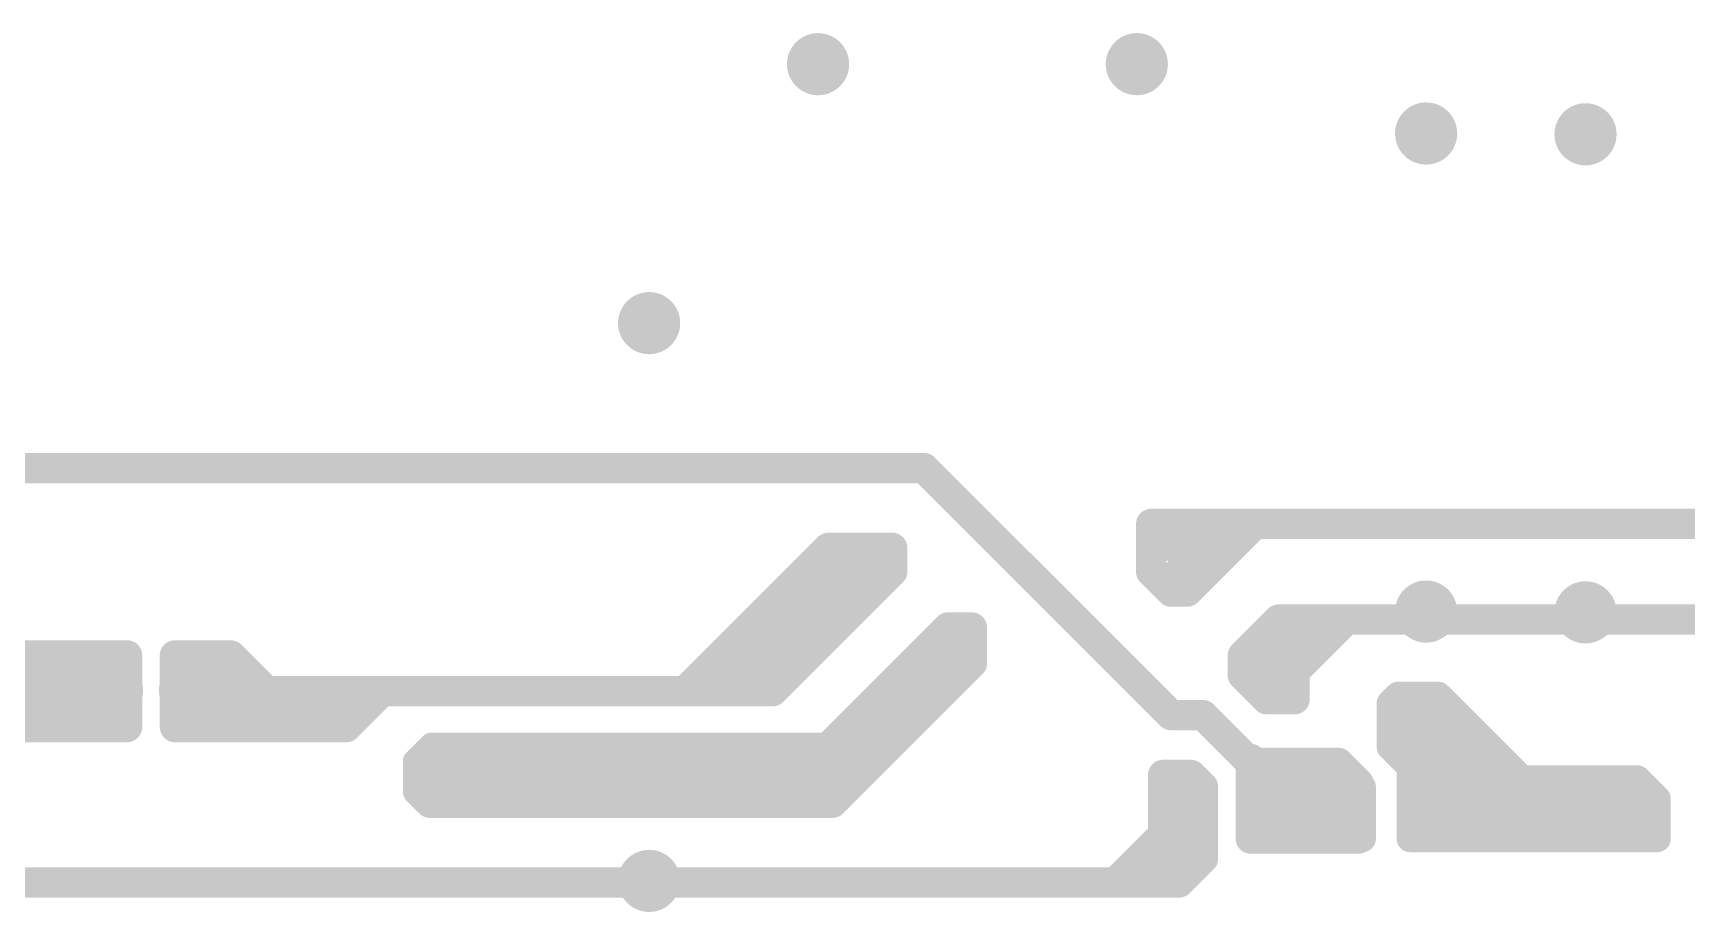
# Model space of a CAD drawing. Extents: x 13 to 23.9, y 0.2 to 11.6.
# Drawn here: x 16.523 to 18.598, y 5.028 to 6.131 of the extents above; entities that cross this region are included whole.
import ezdxf

# ---------------------------------------------------------------- set-up
doc = ezdxf.new("R2010")
doc.units = 0
doc.header["$MEASUREMENT"] = 0
doc.layers.add('BOTTOM', color=250, linetype='Continuous')
doc.layers.get('0').off()

# ---------------------------------------------------------------- blocks, each defined once
blk = doc.blocks.new('POLY_S9_L2_53511')
at = {"layer": 'BOTTOM'}
for points in [[(18.455, 10.445), (18.625, 10.34), (18.445, 10.38)], [(18.515, 10.45), (18.625, 10.34), (18.455, 10.445)], [(18.445, 10.38), (18.625, 10.34), (18.48, 10.355)], [(18.48, 10.26), (18.48, 10.355), (18.795, 10.26)], [(18.795, 10.26), (18.48, 10.355), (18.795, 10.305)], [(18.48, 10.355), (18.625, 10.34), (18.795, 10.305)], [(18.765, 10.34), (18.795, 10.305), (18.625, 10.34)]]:
    blk.add_solid(points, dxfattribs=at)
blk = doc.blocks.new('UNIT_DISC')
at = {"linetype": 'Continuous', "const_width": 0.5}
blk.add_lwpolyline([(0.25, 0, 1), (-0.25, 0, 1)], format="xyb", close=True, dxfattribs=at)
blk = doc.blocks.new('SHAPE_EL_780_780_0_0_0_0')
at = {"xscale": 0.078, "yscale": 0.078, "zscale": 0.078}
blk.add_blockref('UNIT_DISC', (0, 0), dxfattribs=at)
blk = doc.blocks.new('P_EX78Y78D16A')
at = {"layer": 'BOTTOM'}
blk.add_blockref('SHAPE_EL_780_780_0_0_0_0', (0, 0), dxfattribs=at)
blk = doc.blocks.new('J19')
for p in [(17.737, 11.237), (18.137, 11.237)]:
    blk.add_blockref('P_EX78Y78D16A', p)
blk = doc.blocks.new('J18')
for p in [(17.525, 10.912), (17.525, 10.212)]:
    blk.add_blockref('P_EX78Y78D16A', p)
blk = doc.blocks.new('J20')
for p in [(18.5, 11.15), (18.5, 10.55)]:
    blk.add_blockref('P_EX78Y78D16A', p)
blk = doc.blocks.new('SHAPE_EL_800_800_0_0_0_0')
at = {"xscale": 0.08, "yscale": 0.08, "zscale": 0.08}
blk.add_blockref('UNIT_DISC', (0, 0), dxfattribs=at)
blk = doc.blocks.new('P_EX80Y80D16A62')
at = {"layer": 'BOTTOM'}
blk.add_blockref('SHAPE_EL_800_800_0_0_0_0', (0, 0), dxfattribs=at)
blk = doc.blocks.new('P_EX80Y80D16A63')
at = {"layer": 'BOTTOM'}
blk.add_blockref('SHAPE_EL_800_800_0_0_0_0', (0, 0), dxfattribs=at)
blk = doc.blocks.new('C12D')
for name, p in [('P_EX80Y80D16A62', (16.85, 10.451)), ('P_EX80Y80D16A63', (16.95, 10.451))]:
    blk.add_blockref(name, p)
blk = doc.blocks.new('J24')
for p in [(18.7, 11.149), (18.7, 10.549)]:
    blk.add_blockref('P_EX78Y78D16A', p)

msp = doc.modelspace()

# ---------------------------------------------------------------- linework, layer by layer
at = {"layer": 'BOTTOM', "linetype": 'Continuous'}
for points, const_width in [([(16.0907, 5.5851), (17.3807, 5.5851)], 0.038), ([(17.3807, 5.5851), (17.6407, 5.5851)], 0.038), ([(17.6407, 5.5851), (17.9507, 5.2751)], 0.038), ([(17.6807, 5.5451), (17.9507, 5.2751)], 0.038), ([(17.9257, 5.4551), (17.9257, 5.5151)], 0.038), ([(17.9257, 5.5151), (18.0507, 5.5151)], 0.038), ([(17.9557, 5.4851), (17.9757, 5.5051)], 0.038), ([(17.9707, 5.4551), (18.0307, 5.5151)], 0.038), ([(17.9707, 5.4301), (18.0557, 5.5151)], 0.038), ([(17.9757, 5.5051), (18.0257, 5.5051)], 0.038), ([(18.0307, 5.5151), (18.4707, 5.5151)], 0.038), ([(18.3707, 5.5151), (18.7107, 5.5151)], 0.038), ([(17.3407, 5.3051), (17.5207, 5.4851)], 0.038), ([(17.5207, 5.4851), (17.5707, 5.4851)], 0.038), ([(17.5607, 5.4851), (17.6007, 5.4851)], 0.038), ([(17.6007, 5.4551), (17.6007, 5.4851)], 0.038), ([(17.6007, 5.4551), (17.6007, 5.4851)], 0.038), ([(17.9557, 5.4501), (17.9907, 5.4851)], 0.038), ([(17.9907, 5.4851), (17.9957, 5.4851)], 0.038), ([(17.5407, 5.4251), (17.5807, 5.4651)], 0.038), ([(17.3407, 5.3051), (17.4907, 5.4551)], 0.038), ([(17.4507, 5.3051), (17.6007, 5.4551)], 0.038), ([(17.4907, 5.4551), (17.5707, 5.4551)], 0.038), ([(17.5407, 5.3951), (17.6007, 5.4551)], 0.038), ([(17.9257, 5.4551), (17.9507, 5.4301)], 0.038), ([(17.4807, 5.4251), (17.5407, 5.4251)], 0.038), ([(17.9507, 5.4301), (17.9707, 5.4301)], 0.038), ([(17.9507, 5.4301), (17.9557, 5.4301)], 0.038), ([(17.3407, 5.3051), (17.4307, 5.3951)], 0.038), ([(17.3957, 5.3201), (17.4607, 5.3851)], 0.038), ([(17.4257, 5.3201), (17.4957, 5.3901)], 0.038), ([(17.4307, 5.3951), (17.5407, 5.3951)], 0.038), ([(17.4907, 5.2051), (17.6707, 5.3851)], 0.038), ([(17.4957, 5.3901), (17.5007, 5.3901)], 0.038), ([(17.6707, 5.3851), (17.6907, 5.3851)], 0.038), ([(17.6807, 5.3851), (17.7007, 5.3851)], 0.038), ([(17.7007, 5.3451), (17.7007, 5.3851)], 0.038), ([(18.0407, 5.3501), (18.0857, 5.3951)], 0.038), ([(18.0857, 5.3951), (18.2207, 5.3951)], 0.038), ([(18.1007, 5.3751), (18.1107, 5.3851)], 0.038), ([(18.1057, 5.3301), (18.1707, 5.3951)], 0.038), ([(18.1107, 5.3851), (18.1607, 5.3851)], 0.038), ([(18.1307, 5.3551), (18.1707, 5.3951)], 0.038), ([(18.1707, 5.3951), (18.6207, 5.3951)], 0.038), ([(17.6807, 5.3651), (17.6907, 5.3651)], 0.038), ([(17.6907, 5.3651), (17.6907, 5.3751)], 0.038), ([(17.7007, 5.3401), (17.7007, 5.3651)], 0.038), ([(18.0707, 5.3351), (18.1007, 5.3651)], 0.038), ([(18.1007, 5.3651), (18.1007, 5.3751)], 0.038), ([(16.4757, 5.3501), (16.6407, 5.3501)], 0.038), ([(16.6407, 5.2801), (16.6407, 5.3501)], 0.038), ([(16.7007, 5.2601), (16.7007, 5.3501)], 0.038), ([(16.7007, 5.3501), (16.7707, 5.3501)], 0.038), ([(16.7707, 5.3501), (16.8157, 5.3051)], 0.038), ([(17.5207, 5.2051), (17.6707, 5.3551)], 0.038), ([(17.5257, 5.1651), (17.7007, 5.3401)], 0.038), ([(17.5607, 5.2051), (17.7007, 5.3451)], 0.038), ([(18.0407, 5.3251), (18.0407, 5.3501)], 0.038), ([(18.0707, 5.3551), (18.1307, 5.3551)], 0.038), ([(18.0707, 5.3301), (18.0707, 5.3351)], 0.038), ([(16.5007, 5.3301), (16.6307, 5.3301)], 0.038), ([(16.6407, 5.2601), (16.6407, 5.3151)], 0.038), ([(16.7207, 5.3251), (16.7607, 5.3251)], 0.038), ([(16.7207, 5.2951), (16.7207, 5.3251)], 0.038), ([(16.7607, 5.3251), (16.7857, 5.3001)], 0.038), ([(17.3907, 5.3201), (17.4257, 5.3201)], 0.038), ([(17.3907, 5.3201), (17.3957, 5.3201)], 0.038), ([(18.0407, 5.3251), (18.0707, 5.2951)], 0.038), ([(18.0707, 5.3301), (18.0857, 5.3151)], 0.038), ([(18.1057, 5.2951), (18.1057, 5.3301)], 0.038), ([(16.4457, 5.3071), (16.6207, 5.3071)], 0.038), ([(16.7207, 5.2951), (16.7357, 5.2801)], 0.038), ([(16.7307, 5.3051), (17.0307, 5.3051)], 0.038), ([(16.8157, 5.3051), (16.8907, 5.3051)], 0.038), ([(16.9157, 5.2601), (16.9607, 5.3051)], 0.038), ([(17.0307, 5.3051), (17.3407, 5.3051)], 0.038), ([(17.2457, 5.3051), (17.4507, 5.3051)], 0.038), ([(18.0707, 5.2951), (18.1057, 5.2951)], 0.038), ([(18.2257, 5.2901), (18.2357, 5.3001)], 0.034), ([(18.2357, 5.3001), (18.2857, 5.3001)], 0.034), ([(18.2857, 5.3001), (18.3907, 5.1951)], 0.034), ([(16.4607, 5.2851), (16.6107, 5.2851)], 0.038), ([(16.7357, 5.2801), (16.9157, 5.2801)], 0.038), ([(17.9507, 5.2751), (17.9807, 5.2751)], 0.038), ([(17.9507, 5.2751), (17.9907, 5.2751)], 0.038), ([(17.9907, 5.2751), (18.0707, 5.1951)], 0.038), ([(18.2257, 5.2351), (18.2257, 5.2901)], 0.034), ([(16.4707, 5.2601), (16.6407, 5.2601)], 0.038), ([(16.7007, 5.2601), (16.9157, 5.2601)], 0.038), ([(16.9997, 5.2181), (17.0217, 5.2401)], 0.026), ([(17.0217, 5.2401), (17.5357, 5.2401)], 0.026), ([(18.2257, 5.2351), (18.2507, 5.2101)], 0.034), ([(16.9997, 5.1901), (16.9997, 5.2181)], 0.026), ([(17.0137, 5.2131), (17.0307, 5.2301)], 0.026), ([(17.0307, 5.2301), (17.5137, 5.2301)], 0.026), ([(17.5207, 5.1851), (17.5557, 5.2201)], 0.038), ([(18.0507, 5.1201), (18.0507, 5.2201)], 0.038), ([(18.0557, 5.2151), (18.1607, 5.2151)], 0.038), ([(18.1607, 5.2151), (18.1857, 5.1901)], 0.038), ([(17.0057, 5.1951), (17.0157, 5.2051)], 0.038), ([(17.0057, 5.1801), (17.0057, 5.1951)], 0.038), ([(17.0157, 5.2051), (17.1157, 5.2051)], 0.038), ([(17.0707, 5.2051), (17.5207, 5.2051)], 0.038), ([(17.1207, 5.1651), (17.1507, 5.1951)], 0.038), ([(17.4907, 5.2051), (17.5607, 5.2051)], 0.038), ([(17.9407, 5.2001), (17.9757, 5.2001)], 0.038), ([(17.9407, 5.1251), (17.9407, 5.2001)], 0.038), ([(17.9757, 5.2001), (17.9907, 5.1851)], 0.038), ([(18.0707, 5.1451), (18.0707, 5.1951)], 0.038), ([(18.1857, 5.1201), (18.1857, 5.1901)], 0.038), ([(18.2507, 5.1651), (18.2507, 5.2101)], 0.034), ([(18.3907, 5.1951), (18.5357, 5.1951)], 0.034), ([(18.5357, 5.1951), (18.5607, 5.1701)], 0.034), ([(17.0057, 5.1801), (17.0207, 5.1651)], 0.038), ([(17.0257, 5.1851), (17.4807, 5.1851)], 0.038), ([(17.0507, 5.1851), (17.1307, 5.1851)], 0.038), ([(17.4257, 5.1851), (17.5207, 5.1851)], 0.038), ([(17.9607, 5.1151), (17.9607, 5.1701)], 0.038), ([(17.9907, 5.1501), (17.9907, 5.1851)], 0.038), ([(18.0507, 5.1851), (18.1907, 5.1851)], 0.034), ([(18.0507, 5.1451), (18.0507, 5.1851)], 0.034), ([(18.1907, 5.1201), (18.1907, 5.1851)], 0.034), ([(18.2507, 5.1201), (18.2507, 5.1751)], 0.034), ([(17.0207, 5.1651), (17.1207, 5.1651)], 0.038), ([(17.1007, 5.1651), (17.5257, 5.1651)], 0.038), ([(17.9707, 5.1051), (17.9707, 5.1551)], 0.038), ([(17.9857, 5.1501), (17.9907, 5.1501)], 0.038), ([(17.9907, 5.0951), (17.9907, 5.1551)], 0.038), ([(18.0607, 5.1651), (18.1757, 5.1651)], 0.034), ([(18.0707, 5.1571), (18.1707, 5.1571)], 0.038), ([(18.2707, 5.1571), (18.5207, 5.1571)], 0.038), ([(18.5607, 5.1201), (18.5607, 5.1701)], 0.034), ([(18.0507, 5.1201), (18.0507, 5.1501)], 0.034), ([(18.0657, 5.1451), (18.1757, 5.1451)], 0.034), ([(17.8807, 5.0651), (17.9407, 5.1251)], 0.038), ([(17.9107, 5.0651), (17.9607, 5.1151)], 0.038), ([(18.0507, 5.1201), (18.1857, 5.1201)], 0.038), ([(18.0507, 5.1201), (18.1907, 5.1201)], 0.034), ([(18.2507, 5.1201), (18.5407, 5.1201)], 0.034), ([(18.4857, 5.1201), (18.5607, 5.1201)], 0.034), ([(17.9307, 5.0651), (17.9707, 5.1051)], 0.038), ([(17.9607, 5.0651), (17.9907, 5.0951)], 0.038), ([(15.2307, 5.0651), (17.9307, 5.0651)], 0.038), ([(17.8807, 5.0651), (17.9107, 5.0651)], 0.038), ([(17.9357, 5.0651), (17.9607, 5.0651)], 0.038)]:
    msp.add_lwpolyline(points, dxfattribs=dict(at, const_width=const_width))

# ---------------------------------------------------------------- block references
for name in ['J19', 'J20', 'J24', 'J18', 'C12D', 'POLY_S9_L2_53511']:
    msp.add_blockref(name, (-0.2293, -5.1449))
at = {"layer": 'BOTTOM'}
for p, xscale, yscale, zscale in [((17.3807, 5.5851), 0.03800000000000026, 0.03800000000000026, 0.038), ((17.3807, 5.5851), 0.03800000000000026, 0.03800000000000026, 0.038), ((17.6407, 5.5851), 0.03800000000000026, 0.03800000000000026, 0.038), ((17.6407, 5.5851), 0.03800000000000026, 0.03800000000000026, 0.038), ((17.6807, 5.5451), 0.03800000000000026, 0.03800000000000026, 0.038), ((17.9257, 5.5151), 0.03800000000000026, 0.03800000000000026, 0.038), ((17.9257, 5.5151), 0.03800000000000026, 0.03800000000000026, 0.038), ((17.9757, 5.5051), 0.03800000000000026, 0.03800000000000026, 0.038), ((17.9757, 5.5051), 0.03800000000000026, 0.03800000000000026, 0.038), ((18.0257, 5.5051), 0.03800000000000026, 0.03800000000000026, 0.038), ((18.0307, 5.5151), 0.03800000000000026, 0.03800000000000026, 0.038), ((18.0307, 5.5151), 0.03800000000000026, 0.03800000000000026, 0.038), ((18.0507, 5.5151), 0.03800000000000026, 0.03800000000000026, 0.038), ((18.0557, 5.5151), 0.03800000000000026, 0.03800000000000026, 0.038), ((18.3707, 5.5151), 0.03800000000000026, 0.03800000000000026, 0.038), ((18.4707, 5.5151), 0.03800000000000026, 0.03800000000000026, 0.038), ((17.5207, 5.4851), 0.03800000000000026, 0.03800000000000026, 0.038), ((17.5207, 5.4851), 0.03800000000000026, 0.03800000000000026, 0.038), ((17.5607, 5.4851), 0.03800000000000026, 0.03800000000000026, 0.038), ((17.5707, 5.4851), 0.03800000000000026, 0.03800000000000026, 0.038), ((17.6007, 5.4851), 0.03800000000000026, 0.03800000000000026, 0.038), ((17.6007, 5.4851), 0.03800000000000026, 0.03800000000000026, 0.038), ((17.6007, 5.4851), 0.03800000000000026, 0.03800000000000026, 0.038), ((17.9557, 5.4851), 0.03800000000000026, 0.03800000000000026, 0.038), ((17.9907, 5.4851), 0.03800000000000026, 0.03800000000000026, 0.038), ((17.9907, 5.4851), 0.03800000000000026, 0.03800000000000026, 0.038), ((17.9957, 5.4851), 0.03800000000000026, 0.03800000000000026, 0.038), ((17.5807, 5.4651), 0.03800000000000026, 0.03800000000000026, 0.038), ((17.4907, 5.4551), 0.03800000000000026, 0.03800000000000026, 0.038), ((17.4907, 5.4551), 0.03800000000000026, 0.03800000000000026, 0.038), ((17.5707, 5.4551), 0.03800000000000026, 0.03800000000000026, 0.038), ((17.6007, 5.4551), 0.03800000000000026, 0.03800000000000026, 0.038), ((17.6007, 5.4551), 0.03800000000000026, 0.03800000000000026, 0.038), ((17.6007, 5.4551), 0.03800000000000026, 0.03800000000000026, 0.038), ((17.6007, 5.4551), 0.03800000000000026, 0.03800000000000026, 0.038), ((17.9257, 5.4551), 0.03800000000000026, 0.03800000000000026, 0.038), ((17.9257, 5.4551), 0.03800000000000026, 0.03800000000000026, 0.038), ((17.9557, 5.4501), 0.03800000000000026, 0.03800000000000026, 0.038), ((17.9707, 5.4551), 0.03800000000000026, 0.03800000000000026, 0.038), ((17.4807, 5.4251), 0.03800000000000026, 0.03800000000000026, 0.038), ((17.5407, 5.4251), 0.03800000000000026, 0.03800000000000026, 0.038), ((17.5407, 5.4251), 0.03800000000000026, 0.03800000000000026, 0.038), ((17.9507, 5.4301), 0.03800000000000026, 0.03800000000000026, 0.038), ((17.9507, 5.4301), 0.03800000000000026, 0.03800000000000026, 0.038), ((17.9507, 5.4301), 0.03800000000000026, 0.03800000000000026, 0.038), ((17.9557, 5.4301), 0.03800000000000026, 0.03800000000000026, 0.038), ((17.9707, 5.4301), 0.03800000000000026, 0.03800000000000026, 0.038), ((17.9707, 5.4301), 0.03800000000000026, 0.03800000000000026, 0.038), ((17.4307, 5.3951), 0.03800000000000026, 0.03800000000000026, 0.038), ((17.4307, 5.3951), 0.03800000000000026, 0.03800000000000026, 0.038), ((17.4607, 5.3851), 0.03800000000000026, 0.03800000000000026, 0.038), ((17.4957, 5.3901), 0.03800000000000026, 0.03800000000000026, 0.038), ((17.4957, 5.3901), 0.03800000000000026, 0.03800000000000026, 0.038), ((17.5007, 5.3901), 0.03800000000000026, 0.03800000000000026, 0.038), ((17.5407, 5.3951), 0.03800000000000026, 0.03800000000000026, 0.038), ((17.5407, 5.3951), 0.03800000000000026, 0.03800000000000026, 0.038), ((17.6707, 5.3851), 0.03800000000000026, 0.03800000000000026, 0.038), ((17.6707, 5.3851), 0.03800000000000026, 0.03800000000000026, 0.038), ((17.6807, 5.3851), 0.03800000000000026, 0.03800000000000026, 0.038), ((17.6907, 5.3851), 0.03800000000000026, 0.03800000000000026, 0.038), ((17.7007, 5.3851), 0.03800000000000026, 0.03800000000000026, 0.038), ((17.7007, 5.3851), 0.03800000000000026, 0.03800000000000026, 0.038), ((18.0857, 5.3951), 0.03800000000000026, 0.03800000000000026, 0.038), ((18.0857, 5.3951), 0.03800000000000026, 0.03800000000000026, 0.038), ((18.1107, 5.3851), 0.03800000000000026, 0.03800000000000026, 0.038), ((18.1107, 5.3851), 0.03800000000000026, 0.03800000000000026, 0.038), ((18.1607, 5.3851), 0.03800000000000026, 0.03800000000000026, 0.038), ((18.1707, 5.3951), 0.03800000000000026, 0.03800000000000026, 0.038), ((18.1707, 5.3951), 0.03800000000000026, 0.03800000000000026, 0.038), ((18.1707, 5.3951), 0.03800000000000026, 0.03800000000000026, 0.038), ((18.2207, 5.3951), 0.03800000000000026, 0.03800000000000026, 0.038), ((17.6807, 5.3651), 0.03800000000000026, 0.03800000000000026, 0.038), ((17.6907, 5.3751), 0.03800000000000026, 0.03800000000000026, 0.038), ((17.6907, 5.3651), 0.03800000000000026, 0.03800000000000026, 0.038), ((17.6907, 5.3651), 0.03800000000000026, 0.03800000000000026, 0.038), ((17.7007, 5.3651), 0.03800000000000026, 0.03800000000000026, 0.038), ((18.1007, 5.3751), 0.03800000000000026, 0.03800000000000026, 0.038), ((18.1007, 5.3751), 0.03800000000000026, 0.03800000000000026, 0.038), ((18.1007, 5.3651), 0.03800000000000026, 0.03800000000000026, 0.038), ((18.1007, 5.3651), 0.03800000000000026, 0.03800000000000026, 0.038), ((16.6407, 5.3501), 0.03800000000000026, 0.03800000000000026, 0.038), ((16.6407, 5.3501), 0.03800000000000026, 0.03800000000000026, 0.038), ((16.7007, 5.3501), 0.03800000000000026, 0.03800000000000026, 0.038), ((16.7007, 5.3501), 0.03800000000000026, 0.03800000000000026, 0.038), ((16.7707, 5.3501), 0.03800000000000026, 0.03800000000000026, 0.038), ((16.7707, 5.3501), 0.03800000000000026, 0.03800000000000026, 0.038), ((17.6707, 5.3551), 0.03800000000000026, 0.03800000000000026, 0.038), ((17.7007, 5.3451), 0.03800000000000026, 0.03800000000000026, 0.038), ((17.7007, 5.3451), 0.03800000000000026, 0.03800000000000026, 0.038), ((17.7007, 5.3401), 0.03800000000000026, 0.03800000000000026, 0.038), ((17.7007, 5.3401), 0.03800000000000026, 0.03800000000000026, 0.038), ((18.0407, 5.3501), 0.03800000000000026, 0.03800000000000026, 0.038), ((18.0407, 5.3501), 0.03800000000000026, 0.03800000000000026, 0.038), ((18.0707, 5.3551), 0.03800000000000026, 0.03800000000000026, 0.038), ((18.0707, 5.3351), 0.03800000000000026, 0.03800000000000026, 0.038), ((18.0707, 5.3351), 0.03800000000000026, 0.03800000000000026, 0.038), ((18.1307, 5.3551), 0.03800000000000026, 0.03800000000000026, 0.038), ((18.1307, 5.3551), 0.03800000000000026, 0.03800000000000026, 0.038), ((16.6307, 5.3301), 0.03800000000000026, 0.03800000000000026, 0.038), ((16.6407, 5.3151), 0.03800000000000026, 0.03800000000000026, 0.038), ((16.7207, 5.3251), 0.03800000000000026, 0.03800000000000026, 0.038), ((16.7207, 5.3251), 0.03800000000000026, 0.03800000000000026, 0.038), ((16.7607, 5.3251), 0.03800000000000026, 0.03800000000000026, 0.038), ((16.7607, 5.3251), 0.03800000000000026, 0.03800000000000026, 0.038), ((17.3907, 5.3201), 0.03800000000000026, 0.03800000000000026, 0.038), ((17.3907, 5.3201), 0.03800000000000026, 0.03800000000000026, 0.038), ((17.3957, 5.3201), 0.03800000000000026, 0.03800000000000026, 0.038), ((17.3957, 5.3201), 0.03800000000000026, 0.03800000000000026, 0.038), ((17.4257, 5.3201), 0.03800000000000026, 0.03800000000000026, 0.038), ((17.4257, 5.3201), 0.03800000000000026, 0.03800000000000026, 0.038), ((18.0407, 5.3251), 0.03800000000000026, 0.03800000000000026, 0.038), ((18.0407, 5.3251), 0.03800000000000026, 0.03800000000000026, 0.038), ((18.0707, 5.3301), 0.03800000000000026, 0.03800000000000026, 0.038), ((18.0707, 5.3301), 0.03800000000000026, 0.03800000000000026, 0.038), ((18.0857, 5.3151), 0.03800000000000026, 0.03800000000000026, 0.038), ((18.1057, 5.3301), 0.03800000000000026, 0.03800000000000026, 0.038), ((18.1057, 5.3301), 0.03800000000000026, 0.03800000000000026, 0.038), ((16.6207, 5.3071), 0.03800000000000026, 0.03800000000000026, 0.038), ((16.7207, 5.2951), 0.03800000000000026, 0.03800000000000026, 0.038), ((16.7207, 5.2951), 0.03800000000000026, 0.03800000000000026, 0.038), ((16.7307, 5.3051), 0.03800000000000026, 0.03800000000000026, 0.038), ((16.7857, 5.3001), 0.03800000000000026, 0.03800000000000026, 0.038), ((16.8157, 5.3051), 0.03800000000000026, 0.03800000000000026, 0.038), ((16.8157, 5.3051), 0.03800000000000026, 0.03800000000000026, 0.038), ((16.8907, 5.3051), 0.03800000000000026, 0.03800000000000026, 0.038), ((16.9607, 5.3051), 0.03800000000000026, 0.03800000000000026, 0.038), ((17.0307, 5.3051), 0.03800000000000026, 0.03800000000000026, 0.038), ((17.0307, 5.3051), 0.03800000000000026, 0.03800000000000026, 0.038), ((17.2457, 5.3051), 0.03800000000000026, 0.03800000000000026, 0.038), ((17.3407, 5.3051), 0.03800000000000026, 0.03800000000000026, 0.038), ((17.3407, 5.3051), 0.03800000000000026, 0.03800000000000026, 0.038), ((17.3407, 5.3051), 0.03800000000000026, 0.03800000000000026, 0.038), ((17.3407, 5.3051), 0.03800000000000026, 0.03800000000000026, 0.038), ((17.4507, 5.3051), 0.03800000000000026, 0.03800000000000026, 0.038), ((17.4507, 5.3051), 0.03800000000000026, 0.03800000000000026, 0.038), ((18.0707, 5.2951), 0.03800000000000026, 0.03800000000000026, 0.038), ((18.0707, 5.2951), 0.03800000000000026, 0.03800000000000026, 0.038), ((18.1057, 5.2951), 0.03800000000000026, 0.03800000000000026, 0.038), ((18.1057, 5.2951), 0.03800000000000026, 0.03800000000000026, 0.038), ((18.2357, 5.3001), 0.0340000000000007, 0.0340000000000007, 0.034), ((18.2357, 5.3001), 0.0340000000000007, 0.0340000000000007, 0.034), ((18.2857, 5.3001), 0.0340000000000007, 0.0340000000000007, 0.034), ((18.2857, 5.3001), 0.0340000000000007, 0.0340000000000007, 0.034), ((16.6107, 5.2851), 0.03800000000000026, 0.03800000000000026, 0.038), ((16.6407, 5.2801), 0.03800000000000026, 0.03800000000000026, 0.038), ((16.7357, 5.2801), 0.03800000000000026, 0.03800000000000026, 0.038), ((16.7357, 5.2801), 0.03800000000000026, 0.03800000000000026, 0.038), ((16.9157, 5.2801), 0.03800000000000026, 0.03800000000000026, 0.038), ((17.9507, 5.2751), 0.03800000000000026, 0.03800000000000026, 0.038), ((17.9507, 5.2751), 0.03800000000000026, 0.03800000000000026, 0.038), ((17.9507, 5.2751), 0.03800000000000026, 0.03800000000000026, 0.038), ((17.9507, 5.2751), 0.03800000000000026, 0.03800000000000026, 0.038), ((17.9807, 5.2751), 0.03800000000000026, 0.03800000000000026, 0.038), ((17.9907, 5.2751), 0.03800000000000026, 0.03800000000000026, 0.038), ((17.9907, 5.2751), 0.03800000000000026, 0.03800000000000026, 0.038), ((18.2257, 5.2901), 0.0340000000000007, 0.0340000000000007, 0.034), ((18.2257, 5.2901), 0.0340000000000007, 0.0340000000000007, 0.034), ((16.6407, 5.2601), 0.03800000000000026, 0.03800000000000026, 0.038), ((16.6407, 5.2601), 0.03800000000000026, 0.03800000000000026, 0.038), ((16.7007, 5.2601), 0.03800000000000026, 0.03800000000000026, 0.038), ((16.7007, 5.2601), 0.03800000000000026, 0.03800000000000026, 0.038), ((16.9157, 5.2601), 0.03800000000000026, 0.03800000000000026, 0.038), ((16.9157, 5.2601), 0.03800000000000026, 0.03800000000000026, 0.038), ((17.0217, 5.2401), 0.0259999999999998, 0.0259999999999998, 0.026), ((17.0217, 5.2401), 0.0259999999999998, 0.0259999999999998, 0.026), ((17.5357, 5.2401), 0.0259999999999998, 0.0259999999999998, 0.026), ((18.2257, 5.2351), 0.0340000000000007, 0.0340000000000007, 0.034), ((18.2257, 5.2351), 0.0340000000000007, 0.0340000000000007, 0.034), ((16.9997, 5.2181), 0.0259999999999998, 0.0259999999999998, 0.026), ((16.9997, 5.2181), 0.0259999999999998, 0.0259999999999998, 0.026), ((17.0307, 5.2301), 0.0259999999999998, 0.0259999999999998, 0.026), ((17.0307, 5.2301), 0.0259999999999998, 0.0259999999999998, 0.026), ((17.5137, 5.2301), 0.0259999999999998, 0.0259999999999998, 0.026), ((17.5557, 5.2201), 0.03800000000000026, 0.03800000000000026, 0.038), ((18.0507, 5.2201), 0.03800000000000026, 0.03800000000000026, 0.038), ((18.0557, 5.2151), 0.03800000000000026, 0.03800000000000026, 0.038), ((18.1607, 5.2151), 0.03800000000000026, 0.03800000000000026, 0.038), ((18.1607, 5.2151), 0.03800000000000026, 0.03800000000000026, 0.038), ((17.0057, 5.1951), 0.03800000000000026, 0.03800000000000026, 0.038), ((17.0057, 5.1951), 0.03800000000000026, 0.03800000000000026, 0.038), ((17.0157, 5.2051), 0.03800000000000026, 0.03800000000000026, 0.038), ((17.0157, 5.2051), 0.03800000000000026, 0.03800000000000026, 0.038), ((17.0137, 5.2131), 0.0259999999999998, 0.0259999999999998, 0.026), ((17.0707, 5.2051), 0.03800000000000026, 0.03800000000000026, 0.038), ((17.1157, 5.2051), 0.03800000000000026, 0.03800000000000026, 0.038), ((17.1507, 5.1951), 0.03800000000000026, 0.03800000000000026, 0.038), ((17.4907, 5.2051), 0.03800000000000026, 0.03800000000000026, 0.038), ((17.4907, 5.2051), 0.03800000000000026, 0.03800000000000026, 0.038), ((17.5207, 5.2051), 0.03800000000000026, 0.03800000000000026, 0.038), ((17.5207, 5.2051), 0.03800000000000026, 0.03800000000000026, 0.038), ((17.5607, 5.2051), 0.03800000000000026, 0.03800000000000026, 0.038), ((17.5607, 5.2051), 0.03800000000000026, 0.03800000000000026, 0.038), ((17.9407, 5.2001), 0.03800000000000026, 0.03800000000000026, 0.038), ((17.9407, 5.2001), 0.03800000000000026, 0.03800000000000026, 0.038), ((17.9757, 5.2001), 0.03800000000000026, 0.03800000000000026, 0.038), ((17.9757, 5.2001), 0.03800000000000026, 0.03800000000000026, 0.038), ((18.0707, 5.1951), 0.03800000000000026, 0.03800000000000026, 0.038), ((18.0707, 5.1951), 0.03800000000000026, 0.03800000000000026, 0.038), ((18.1857, 5.1901), 0.03800000000000026, 0.03800000000000026, 0.038), ((18.1857, 5.1901), 0.03800000000000026, 0.03800000000000026, 0.038), ((18.2507, 5.2101), 0.0340000000000007, 0.0340000000000007, 0.034), ((18.2507, 5.2101), 0.0340000000000007, 0.0340000000000007, 0.034), ((18.3907, 5.1951), 0.0340000000000007, 0.0340000000000007, 0.034), ((18.3907, 5.1951), 0.0340000000000007, 0.0340000000000007, 0.034), ((18.5357, 5.1951), 0.0340000000000007, 0.0340000000000007, 0.034), ((18.5357, 5.1951), 0.0340000000000007, 0.0340000000000007, 0.034), ((16.9997, 5.1901), 0.0259999999999998, 0.0259999999999998, 0.026), ((17.0057, 5.1801), 0.03800000000000026, 0.03800000000000026, 0.038), ((17.0057, 5.1801), 0.03800000000000026, 0.03800000000000026, 0.038), ((17.0257, 5.1851), 0.03800000000000026, 0.03800000000000026, 0.038), ((17.0507, 5.1851), 0.03800000000000026, 0.03800000000000026, 0.038), ((17.1307, 5.1851), 0.03800000000000026, 0.03800000000000026, 0.038), ((17.4257, 5.1851), 0.03800000000000026, 0.03800000000000026, 0.038), ((17.4807, 5.1851), 0.03800000000000026, 0.03800000000000026, 0.038), ((17.5207, 5.1851), 0.03800000000000026, 0.03800000000000026, 0.038), ((17.5207, 5.1851), 0.03800000000000026, 0.03800000000000026, 0.038), ((17.9607, 5.1701), 0.03800000000000026, 0.03800000000000026, 0.038), ((17.9907, 5.1851), 0.03800000000000026, 0.03800000000000026, 0.038), ((17.9907, 5.1851), 0.03800000000000026, 0.03800000000000026, 0.038), ((18.0507, 5.1851), 0.0340000000000007, 0.0340000000000007, 0.034), ((18.0507, 5.1851), 0.0340000000000007, 0.0340000000000007, 0.034), ((18.1907, 5.1851), 0.0340000000000007, 0.0340000000000007, 0.034), ((18.1907, 5.1851), 0.0340000000000007, 0.0340000000000007, 0.034), ((18.2507, 5.1751), 0.0340000000000007, 0.0340000000000007, 0.034), ((17.0207, 5.1651), 0.03800000000000026, 0.03800000000000026, 0.038), ((17.0207, 5.1651), 0.03800000000000026, 0.03800000000000026, 0.038), ((17.1007, 5.1651), 0.03800000000000026, 0.03800000000000026, 0.038), ((17.1207, 5.1651), 0.03800000000000026, 0.03800000000000026, 0.038), ((17.1207, 5.1651), 0.03800000000000026, 0.03800000000000026, 0.038), ((17.5257, 5.1651), 0.03800000000000026, 0.03800000000000026, 0.038), ((17.5257, 5.1651), 0.03800000000000026, 0.03800000000000026, 0.038), ((17.9707, 5.1551), 0.03800000000000026, 0.03800000000000026, 0.038), ((17.9857, 5.1501), 0.03800000000000026, 0.03800000000000026, 0.038), ((17.9907, 5.1551), 0.03800000000000026, 0.03800000000000026, 0.038), ((17.9907, 5.1501), 0.03800000000000026, 0.03800000000000026, 0.038), ((17.9907, 5.1501), 0.03800000000000026, 0.03800000000000026, 0.038), ((18.0607, 5.1651), 0.0340000000000007, 0.0340000000000007, 0.034), ((18.0707, 5.1571), 0.03800000000000026, 0.03800000000000026, 0.038), ((18.1707, 5.1571), 0.03800000000000026, 0.03800000000000026, 0.038), ((18.1757, 5.1651), 0.0340000000000007, 0.0340000000000007, 0.034), ((18.2507, 5.1651), 0.0340000000000007, 0.0340000000000007, 0.034), ((18.2707, 5.1571), 0.03800000000000026, 0.03800000000000026, 0.038), ((18.5207, 5.1571), 0.03800000000000026, 0.03800000000000026, 0.038), ((18.5607, 5.1701), 0.0340000000000007, 0.0340000000000007, 0.034), ((18.5607, 5.1701), 0.0340000000000007, 0.0340000000000007, 0.034), ((18.0507, 5.1501), 0.0340000000000007, 0.0340000000000007, 0.034), ((18.0507, 5.1451), 0.0340000000000007, 0.0340000000000007, 0.034), ((18.0657, 5.1451), 0.0340000000000007, 0.0340000000000007, 0.034), ((18.0707, 5.1451), 0.03800000000000026, 0.03800000000000026, 0.038), ((18.1757, 5.1451), 0.0340000000000007, 0.0340000000000007, 0.034), ((17.9407, 5.1251), 0.03800000000000026, 0.03800000000000026, 0.038), ((17.9407, 5.1251), 0.03800000000000026, 0.03800000000000026, 0.038), ((17.9607, 5.1151), 0.03800000000000026, 0.03800000000000026, 0.038), ((17.9607, 5.1151), 0.03800000000000026, 0.03800000000000026, 0.038), ((18.0507, 5.1201), 0.03800000000000026, 0.03800000000000026, 0.038), ((18.0507, 5.1201), 0.03800000000000026, 0.03800000000000026, 0.038), ((18.0507, 5.1201), 0.0340000000000007, 0.0340000000000007, 0.034), ((18.0507, 5.1201), 0.0340000000000007, 0.0340000000000007, 0.034), ((18.1857, 5.1201), 0.03800000000000026, 0.03800000000000026, 0.038), ((18.1857, 5.1201), 0.03800000000000026, 0.03800000000000026, 0.038), ((18.1907, 5.1201), 0.0340000000000007, 0.0340000000000007, 0.034), ((18.1907, 5.1201), 0.0340000000000007, 0.0340000000000007, 0.034), ((18.2507, 5.1201), 0.0340000000000007, 0.0340000000000007, 0.034), ((18.2507, 5.1201), 0.0340000000000007, 0.0340000000000007, 0.034), ((18.4857, 5.1201), 0.0340000000000007, 0.0340000000000007, 0.034), ((18.5407, 5.1201), 0.0340000000000007, 0.0340000000000007, 0.034), ((18.5607, 5.1201), 0.0340000000000007, 0.0340000000000007, 0.034), ((18.5607, 5.1201), 0.0340000000000007, 0.0340000000000007, 0.034), ((17.9707, 5.1051), 0.03800000000000026, 0.03800000000000026, 0.038), ((17.9707, 5.1051), 0.03800000000000026, 0.03800000000000026, 0.038), ((17.9907, 5.0951), 0.03800000000000026, 0.03800000000000026, 0.038), ((17.9907, 5.0951), 0.03800000000000026, 0.03800000000000026, 0.038), ((17.8807, 5.0651), 0.03800000000000026, 0.03800000000000026, 0.038), ((17.8807, 5.0651), 0.03800000000000026, 0.03800000000000026, 0.038), ((17.9107, 5.0651), 0.03800000000000026, 0.03800000000000026, 0.038), ((17.9107, 5.0651), 0.03800000000000026, 0.03800000000000026, 0.038), ((17.9307, 5.0651), 0.03800000000000026, 0.03800000000000026, 0.038), ((17.9307, 5.0651), 0.03800000000000026, 0.03800000000000026, 0.038), ((17.9357, 5.0651), 0.03800000000000026, 0.03800000000000026, 0.038), ((17.9607, 5.0651), 0.03800000000000026, 0.03800000000000026, 0.038), ((17.9607, 5.0651), 0.03800000000000026, 0.03800000000000026, 0.038)]:
    msp.add_blockref('UNIT_DISC', p, dxfattribs=dict(at, xscale=xscale, yscale=yscale, zscale=zscale))

doc.saveas('drawing.dxf')
